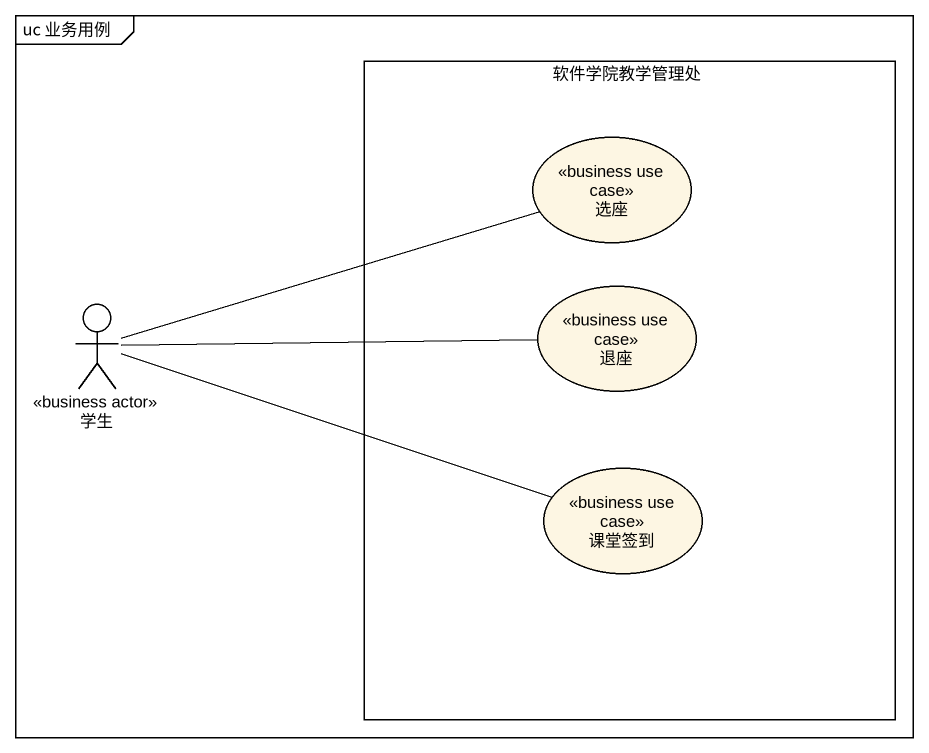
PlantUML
@startuml
mainframe uc 业务用例
rectangle 软件学院教学管理处 {
  usecase 选座 <<business use case>>
  usecase 退座 <<business use case>>
  usecase 课堂签到 <<business use case>>
}
actor 学生 <<business actor>>
学生 -right- 选座
学生 -right- 退座
学生 -right- 课堂签到
@enduml
